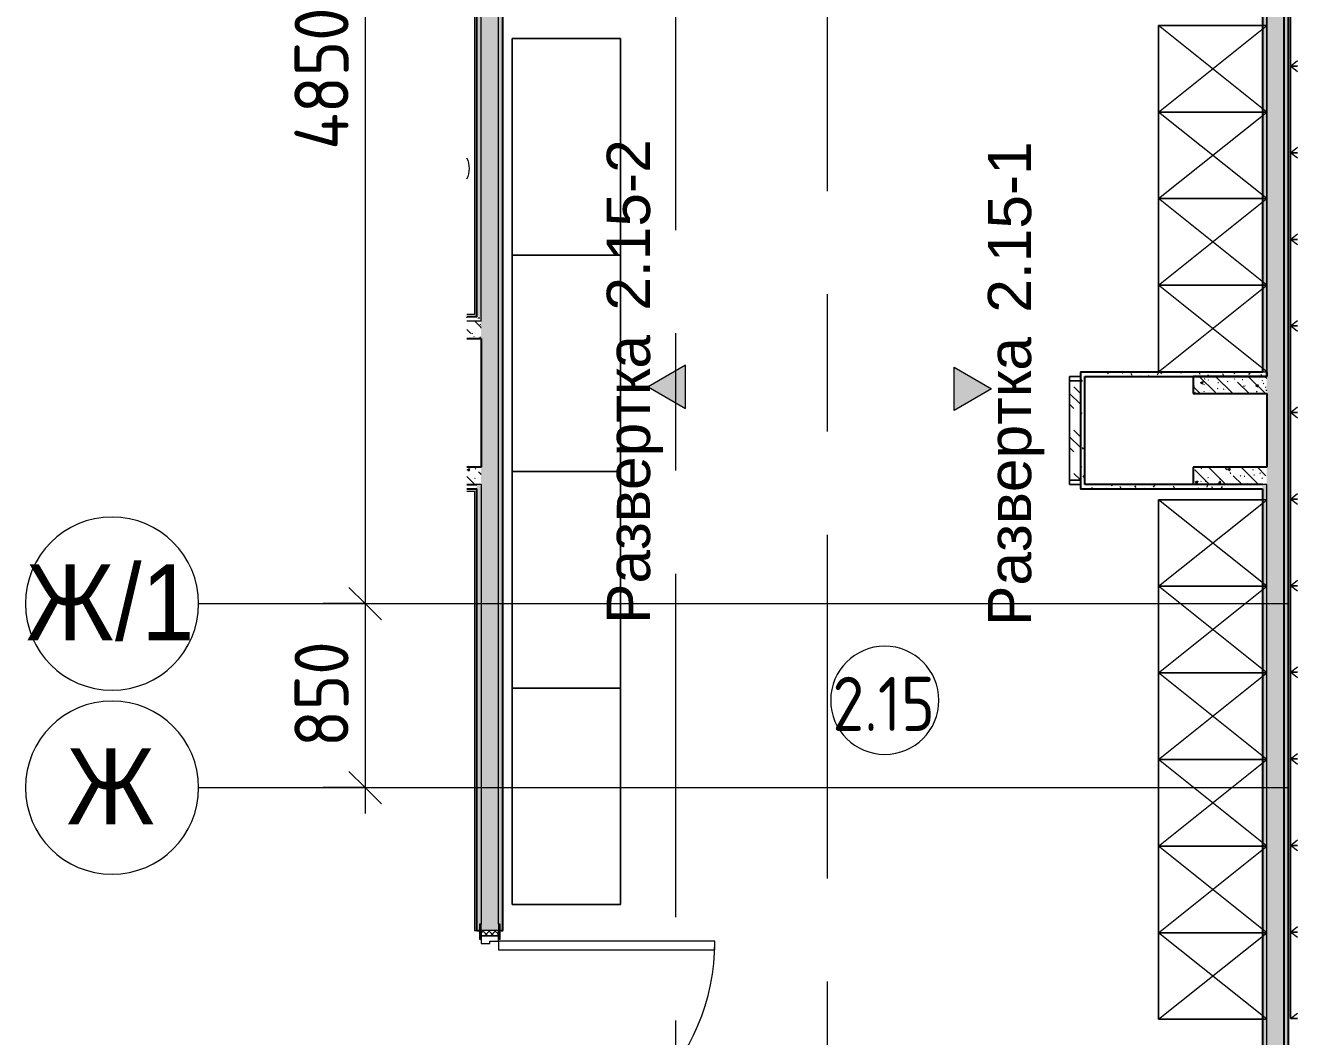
# Model space of a CAD drawing. Header units: millimetres. Extents: x 71854 to 109032, y -1987 to 27578.
# Drawn here: x 71854 to 77733, y 20150 to 24821 of the extents above; entities that cross this region are included whole.
import ezdxf

# ---------------------------------------------------------------- set-up
doc = ezdxf.new("R2010")
doc.units = ezdxf.units.MM
doc.linetypes.add('Осевая', pattern=[3175, 635, -476.25, 1587.5, -476.25])
for name, color, linetype, lineweight in [('A-ANNO-DIMS', 7, 'Continuous', 9), ('A-ANNO-DIMS-100', 7, 'Continuous', 9), ('A-AREA-IDEN', 7, 'Continuous', 9), ('A-DOOR', 7, 'Continuous', 9), ('A-DOOR-1', 7, 'Continuous', 13), ('A-DOOR-FRAM', 7, 'Continuous', 13), ('A-DOOR-FRAM-1', 7, 'Continuous', 9), ('A-WALL', 7, 'Continuous', 9), ('G-ANNO-SYMB', 7, 'Continuous', 9), ('I-FURN', 7, 'Continuous', 9), ('I-WALL', 7, 'Continuous', 9), ('P-SANR-FIXT', 7, 'Continuous', 9), ('Оси', 7, 'Continuous', 9), ('Оси-1', 7, 'Continuous', 20), ('Оси-2', 7, 'Осевая', 9)]:
    doc.layers.add(name, color=color, linetype=linetype, lineweight=lineweight)
for name, color, linetype, lineweight, true_color in [('A-WALL-1', 7, 'Continuous', 25, 0x3c3c3c), ('A-WALL-FNSH-2', 7, 'Continuous', 13, 0x3c3c3c), ('I-FURN-1', 7, 'Continuous', 9, 0xf0f0f0)]:
    doc.layers.add(name, color=color, linetype=linetype, lineweight=lineweight, true_color=true_color)
doc.styles.add('Arial', font='arial.ttf', dxfattribs={"width": 0.9, "height": 350})
doc.styles.add('Arial_1', font='arial.ttf', dxfattribs={"height": 200})
doc.styles.add('GOST Common', font='GOST_Common.ttf', dxfattribs={"width": 0.9, "height": 250})
doc.styles.add('ISOCPEUR', font='isocpeur.ttf', dxfattribs={"width": 0.9, "height": 250})
doc.dimstyles.new('ISO-2_5_0_9К_БОЛЬШОЙ', dxfattribs={"dimscale": 304.8, "dimtxt": 248.995294, "dimasz": 0.492126, "dimexe": 0.393701, "dimexo": 0.984252, "dimgap": 0, "dimtad": 1, "dimdec": 0, "dimrnd": 10, "dimzin": 0, "dimdsep": 46, "dimtxsty": 'ISOCPEUR', "dimblk1": 'OBLIQUE', "dimblk2": 'OBLIQUE', "dimsah": 1, "dimcen": 0.09, "dimdle": 0.393701, "dimazin": 0, "dimtfac": 1, "dimtdec": 4, "dimtix": 1, "dimtmove": 0, "dimatfit": 3, "dimfxl": 1, "dimtvp": 1, "dimtolj": 1, "dimtzin": 0, "dimarcsym": 2})
pattern_1 = [(135, (0, 0), (-75.43415, -75.43415), [106.68, -17.78, 3.556, -17.78]), (135, (0, 75.39), (-75.43415, -75.43415), []), (50, (0, 0), (127.52922, -11.15758), [13.335, -146.685]), (355, (0, 0), (-24.66966, 133.74002), [10.668, -117.348]), (100.451, (10.63, -0.93), (102.85973, 122.58178), [11.333, -124.663]), (46.184, (0, 35.56), (189.75516, -29.43036), [20.002, -220.027]), (96.636, (15.81, 33.1), (166.1822, 173.1996), [17, -186.995]), (351.184, (0, 35.56), (166.18393, 173.19757), [16.002, -176.022]), (21, (17.78, 26.67), (106.13027, -71.58603), [13.335, -146.685]), (326, (17.78, 26.67), (43.26188, 128.93175), [10.668, -117.348]), (71.451, (26.62, 20.7), (149.39198, 57.34505), [11.333, -124.663]), (37.5, (0, 0), (2.162228, 59.188357), [3.353, -112.573, 3.353, -115.773, -117.792]), (37.5, (0, 0), (2.162228, 59.188357), [-235.052, 3.353, -114.44]), (7.5, (0, 0), (46.773857, 70.12615), [3.353, -64.567, 3.353, -109.906, -44.894]), (7.5, (0, 0), (46.773857, 70.12615), [-181.178, 3.353, -41.542]), (327.5, (-39.65, 0), (94.91367, -4.010093), [3.353, -41.097, 3.353, -135.331, -184.023]), (327.5, (-39.65, 0), (94.91367, -4.010093), [-183.134, 3.353, -180.67]), (317.5, (-57.43, 0), (103.69057, 17.79882), [3.353, -54.432, 3.353, -88.748, -130.683]), (317.5, (-57.43, 0), (103.69057, 17.79882), [-149.885, 3.353, -127.33])]
pattern_2 = [(0, (0, 0), (121.92, 30.48), [10.058, -81.382, 10.058, -81.382, -487.68]), (0, (0, 0), (121.92, 30.48), [-182.88, 10.058, -172.822, 10.058, -81.382, -213.36]), (0, (0, 0), (121.92, 30.48), [-457.2, 10.058, -50.902, 10.058, -142.342]), (120, (45.72, 15.24), (-87.356454, 90.345817), [10.058, -81.382, 10.058, -81.382, -487.68]), (120, (45.72, 15.24), (-87.356454, 90.345817), [-182.88, 10.058, -172.822, 10.058, -81.382, -213.36]), (120, (45.72, 15.24), (-87.356454, 90.345817), [-457.2, 10.058, -50.902, 10.058, -142.342]), (240, (60.96, 76.2), (-34.563546, -120.825817), [10.058, -81.382, 10.058, -81.382, -487.68]), (240, (60.96, 76.2), (-34.563546, -120.825817), [-182.88, 10.058, -172.822, 10.058, -81.382, -213.36]), (240, (60.96, 76.2), (-34.563546, -120.825817), [-457.2, 10.058, -50.902, 10.058, -142.342])]

# ---------------------------------------------------------------- blocks, each defined once
blk = doc.blocks.new('110_Дверь_СКБ_1Ст_Внутренняя1 - Д-4 1100x2100h_су мгн-32391219-План разверток пом_ 2_15_ Этаж 2')
at = {"layer": 'A-DOOR'}
h = blk.add_hatch(dxfattribs=at)
h.set_pattern_fill('FP_5', color=256, style=0, pattern_type=2)
h.set_pattern_definition([(135, (1751.41, 104.685), (-14.14214, -14.14214), []), (225, (1751.41, 104.685), (14.14214, -14.14214), [])])
h.paths.add_polyline_path([(562.5, 40), (537.5, 40), (537.5, -40), (562.5, -40)])
at = {"layer": 'A-DOOR-FRAM-1'}
h = blk.add_hatch(dxfattribs=at)
h.set_pattern_fill('FP_6', color=256, style=0, pattern_type=2)
h.set_pattern_definition([(45, (-371.384, 104.685), (-14.1421, 14.1421), []), (135, (-371.384, 104.685), (-14.1421, -14.1421), [])])
h.paths.add_polyline_path([(-512.5, 40), (-537.5, 40), (-537.5, -40), (-512.5, -40)])
at = {"layer": 'A-DOOR'}
blk.add_arc((-487.5, 40), 1000, 360, 90, dxfattribs=at)
at = {"layer": 'A-DOOR-1'}
for p, q in [((-487.5, 1040), (-487.5, 40)), ((-447.5, 1040), (-487.5, 1040)), ((-447.5, 40), (-447.5, 1040)), ((-487.5, 40), (-447.5, 40))]:
    blk.add_line(p, q, dxfattribs=at)
at = {"layer": 'A-DOOR-FRAM'}
for p, q in [((-497.5, 48), (-567.5, 48)), ((-567.5, 48), (-567.5, 40)), ((-567.5, 40), (-497.5, 40)), ((-512.5, 40), (-537.5, 40)), ((-537.5, 40), (-537.5, -40)), ((-487.5, 40), (-512.5, 40)), ((-512.5, 40), (-512.5, -40)), ((-512.5, -40), (-512.5, 40)), ((-497.5, 40), (-512.5, 40)), ((-512.5, 40), (-512.5, 39)), ((-512.5, 39), (-497.5, 39)), ((-497.5, 40), (-497.5, 48)), ((-497.5, 39), (-497.5, 40)), ((-487.5, 0), (-487.5, 40)), ((-477.5, 0), (-487.5, 0)), ((-477.5, -40), (-477.5, 0)), ((512.5, 0), (502.5, 0)), ((502.5, 0), (502.5, -40)), ((512.5, 40), (512.5, 0)), ((537.5, 40), (512.5, 40)), ((592.5, 48), (522.5, 48)), ((522.5, 48), (522.5, 40)), ((537.5, 40), (522.5, 40)), ((522.5, 40), (522.5, 39)), ((522.5, 40), (592.5, 40)), ((522.5, 39), (537.5, 39)), ((537.5, -40), (537.5, 40)), ((562.5, 40), (537.5, 40)), ((537.5, 40), (537.5, -40)), ((537.5, 39), (537.5, 40)), ((562.5, -40), (562.5, 40)), ((592.5, 40), (592.5, 48)), ((-497.5, -40), (-567.5, -40)), ((-567.5, -40), (-567.5, -48)), ((-567.5, -48), (-497.5, -48)), ((-537.5, -40), (-512.5, -40)), ((-497.5, -39), (-512.5, -39)), ((-512.5, -39), (-512.5, -40)), ((-512.5, -40), (-477.5, -40)), ((-512.5, -40), (-497.5, -40)), ((-497.5, -40), (-497.5, -39)), ((-497.5, -48), (-497.5, -40)), ((502.5, -40), (537.5, -40)), ((537.5, -39), (522.5, -39)), ((522.5, -39), (522.5, -40)), ((522.5, -40), (537.5, -40)), ((592.5, -40), (522.5, -40)), ((522.5, -40), (522.5, -48)), ((522.5, -48), (592.5, -48)), ((537.5, -40), (537.5, -39)), ((537.5, -40), (562.5, -40)), ((592.5, -48), (592.5, -40))]:
    blk.add_line(p, q, dxfattribs=at)
blk = doc.blocks.new('Зеркало обычное - 1_30-29573463-План разверток пом_ 2_15_ Этаж 2')
at = {"layer": 'I-FURN'}
h = blk.add_hatch(dxfattribs=at)
h.set_pattern_fill('FP_8', color=256, style=0, pattern_type=2)
h.set_pattern_definition([(45, (50, 50), (-200, 0), [141.42, -141.42]), (45, (100, 50), (-200, 0), [70.71, -212.13]), (45, (50, 100), (-200, 0), [70.71, -212.13])])
h.paths.add_polyline_path([(230, 60), (-230, 60), (-230, 10), (230, 10)])
at = {"layer": 'I-FURN-1'}
for p, q in [((250, 60), (-250, 60)), ((-250, 60), (-250, 10)), ((-250, 10), (-250, 60)), ((-250, 60), (-230, 60)), ((230, 60), (-230, 60)), ((-230, 60), (-230, 10)), ((-230, 10), (-230, 60)), ((-230, 60), (230, 60)), ((-230, 60), (230, 60)), ((230, 60), (-230, 60)), ((-230, 60), (230, 60)), ((-230, 10), (-230, 60)), ((-230, 10), (-230, 60)), ((230, 10), (230, 60)), ((230, 60), (230, 10)), ((230, 60), (250, 60)), ((230, 60), (230, 10)), ((230, 10), (230, 60)), ((250, 10), (250, 60)), ((250, 60), (250, 10)), ((-250, 10), (250, 10)), ((-230, 10), (-250, 10)), ((-230, 10), (230, 10)), ((230, 10), (-230, 10)), ((230, 10), (-230, 10)), ((-230, 10), (230, 10)), ((230, 10), (-230, 10)), ((250, 10), (230, 10))]:
    blk.add_line(p, q, dxfattribs=at)
blk = doc.blocks.new('Шкаф параметрический - 1_54-26340428-План разверток пом_ 2_15_ Этаж 2')
at = {"layer": 'I-FURN-1'}
for p, q in [((0, 0), (25.5, -31.9)), ((400, 0), (0, 0)), ((0, 0), (0, -31.9)), ((0, -31.9), (0, 0)), ((0, 0), (400, 0)), ((374.5, -31.9), (400, 0)), ((400, -31.9), (400, 0)), ((400, 0), (400, -31.9))]:
    blk.add_line(p, q, dxfattribs=at)
blk = doc.blocks.new('Шкаф параметрический - 1_54-26340625-План разверток пом_ 2_15_ Этаж 2')
at = {"layer": 'I-FURN-1'}
for p, q in [((0, 0), (400, 500)), ((0, 500), (400, 0)), ((400, 500), (0, 500)), ((0, 500), (0, 0)), ((0, 20), (0, 500)), ((0, 500), (400, 500)), ((400, 0), (400, 500)), ((400, 500), (400, 20)), ((0, 0), (400, 0))]:
    blk.add_line(p, q, dxfattribs=at)
blk = doc.blocks.new('Шкаф параметрический - 1_54-V1-План разверток пом_ 2_15_ Этаж 2')
at = {"layer": 'I-FURN-1'}
for p, q in [((0, 0), (400, 500)), ((0, 500), (400, 0)), ((400, 500), (0, 500)), ((0, 500), (0, 0)), ((0, 20), (0, 500)), ((0, 500), (400, 500)), ((400, 0), (400, 500)), ((400, 500), (400, 20)), ((0, 0), (400, 0))]:
    blk.add_line(p, q, dxfattribs=at)
blk = doc.blocks.new('мусорная корзина - Round_ Metal-30590745-План разверток пом_ 2_15_ Этаж 2')
at = {"layer": 'P-SANR-FIXT'}
blk.add_arc((0, 0), 105, 242.69866, 297.30134, dxfattribs=at)
blk = doc.blocks.new('Ось сетки - D8-29747960-План разверток пом_ 2_15_ Этаж 2')
at = {"layer": 'Оси-1'}
for start, end in [(360, 180), (180, 360)]:
    blk.add_arc((0, 0), 4, start, end, dxfattribs=at)
blk = doc.blocks.new('Марка_Помещения - Номер-25198446-План разверток пом_ 2_15_ Этаж 2')
at = {"layer": 'A-AREA-IDEN'}
for start, end in [(360, 180), (180, 360)]:
    blk.add_arc((0, 0), 2.5, start, end, dxfattribs=at)
blk = doc.blocks.new('Фасад - Марка фасада_Указатель-25386507-План разверток пом_ 2_15_ Этаж 2')
at = {"layer": 'G-ANNO-SYMB'}
blk.add_hatch(color=256, dxfattribs=at).paths.add_polyline_path([(-1, 0), (0, 1.732), (1, 0), (0, 0)])
for p, q in [((0, 1.732), (-1, 0)), ((1, 0), (0, 1.732)), ((-1, 0), (0, 0)), ((0, 0), (1, 0))]:
    blk.add_line(p, q, dxfattribs=at)
blk = doc.blocks.new('DIMBLOCK1-План разверток пом_ 2_15_ Этаж 2')
at = {"layer": 'A-ANNO-DIMS-100'}
for p, q in [((73424.1, 27120), (73424.1, 22150)), ((73230.1, 27000), (73544.1, 27000)), ((73424.1, 27000), (73230.1, 27000)), ((73230.1, 22150), (73544.1, 22150)), ((73424.1, 22150), (73230.1, 22150))]:
    blk.add_line(p, q, dxfattribs=at)
at = {"layer": 'A-ANNO-DIMS-100', "lineweight": 20}
for p, q in [((73424.1, 27000), (73349.1, 27075)), ((73424.1, 27000), (73499.1, 26925)), ((73424.1, 22150), (73349.1, 22225)), ((73424.1, 22150), (73499.1, 22075))]:
    blk.add_line(p, q, dxfattribs=at)
at = {"layer": 'A-ANNO-DIMS-100', "color": 0, "insert": (73097.5, 24247), "char_height": 250, "width": 787.208, "attachment_point": 1, "rotation": 90, "line_spacing_factor": 1.149209, "style": 'ISOCPEUR'}
blk.add_mtext('4850', dxfattribs=at)
blk = doc.blocks.new('_Oblique')
at = {"color": 0, "linetype": 'ByBlock', "lineweight": -2}
blk.add_line((-0.5, -0.5), (0.5, 0.5), dxfattribs=at)
blk = doc.blocks.new('DIMBLOCK2-План разверток пом_ 2_15_ Этаж 2')
at = {"layer": 'A-ANNO-DIMS-100', "lineweight": 20}
for p, q in [((73424.1, 22150), (73349.1, 22225)), ((73424.1, 22150), (73499.1, 22075)), ((73424.1, 21300), (73349.1, 21375)), ((73424.1, 21300), (73499.1, 21225))]:
    blk.add_line(p, q, dxfattribs=at)
at = {"layer": 'A-ANNO-DIMS-100'}
for p, q in [((73230.1, 22150), (73544.1, 22150)), ((73424.1, 22150), (73230.1, 22150)), ((73424.1, 22150), (73424.1, 21180)), ((73230.1, 21300), (73544.1, 21300)), ((73424.1, 21300), (73230.1, 21300))]:
    blk.add_line(p, q, dxfattribs=at)
at = {"layer": 'A-ANNO-DIMS-100', "color": 0, "insert": (73097.5, 21488), "char_height": 250, "width": 568.858, "attachment_point": 1, "rotation": 90, "line_spacing_factor": 1.149209, "style": 'ISOCPEUR'}
blk.add_mtext('850', dxfattribs=at)

msp = doc.modelspace()

# ---------------------------------------------------------------- hatches: boundary and pattern name
at = {"layer": 'I-WALL'}
h = msp.add_hatch(dxfattribs=at)
h.set_pattern_fill('FP_9', color=256, style=0, pattern_type=2)
h.set_pattern_definition(pattern_2)
h.paths.add_polyline_path([(74040, 18800), (74060, 18800), (74060, 19540), (74048, 19540), (74048, 19510), (74040, 19510)])
h.paths.add_polyline_path([(74048, 20640), (74060, 20640), (74060, 25200), (74048, 25200), (74048, 25170), (74040, 25170), (74040.1, 20670), (74048, 20670)])
h.paths.add_polyline_path([(74060, 26300), (74060, 26880), (74040, 26880), (74040, 26330), (74048, 26330), (74048, 26300)])
h = msp.add_hatch(dxfattribs=at)
h.set_pattern_fill('FP_2', color=256, style=0, pattern_type=2)
h.set_pattern_definition(pattern_1)
h.paths.add_polyline_path([(77590, 18800), (77670, 18800), (77670, 26900), (77590, 26900), (77590, 18820)])
h = msp.add_hatch(dxfattribs=at)
h.set_pattern_fill('FP_9', color=256, style=0, pattern_type=2)
h.set_pattern_definition(pattern_2)
h.paths.add_polyline_path([(77670, 18800), (77690, 18800), (77690, 26900), (77670, 26900), (77670, 19651.2)])
h = msp.add_hatch(dxfattribs=at)
h.set_pattern_fill('FP_9', color=256, style=0, pattern_type=2)
h.set_pattern_definition(pattern_2)
h.paths.add_polyline_path([(73960, 23475), (73959.6, 25170), (73952, 25170), (73952, 25200), (73940, 25200), (73940, 23475)])
h.paths.add_polyline_path([(73940, 26300), (73952, 26300), (73952, 26330), (73960, 26330), (73960, 26580), (73940, 26580), (73940, 26308)])
h = msp.add_hatch(dxfattribs=at)
h.set_pattern_fill('FP_2', color=256, style=0, pattern_type=2)
h.set_pattern_definition(pattern_1)
h.paths.add_polyline_path([(74040, 18800), (74040, 19540), (73960, 19540), (73960, 18800)])
h.paths.add_polyline_path([(73960, 20640), (74040, 20640), (74040, 25200), (73960, 25200), (73960, 20670)])
h.paths.add_polyline_path([(74040, 26300), (74040, 26587.5), (73960, 26587.5), (73960, 26300)])
h = msp.add_hatch(dxfattribs=at)
h.set_pattern_fill('FP_9', color=256, style=0, pattern_type=2)
h.set_pattern_definition(pattern_2)
h.paths.add_polyline_path([(77590, 23220), (77590, 26530), (77570, 26529), (77570, 23220)])
h = msp.add_hatch(dxfattribs=at)
h.set_pattern_fill('FP_9', color=256, style=0, pattern_type=2)
h.set_pattern_definition(pattern_2)
h.paths.add_polyline_path([(73893.2, 23455), (73960, 23455), (73960, 23475), (73893.2, 23474.7)])
h = msp.add_hatch(dxfattribs=at)
h.set_pattern_fill('FP_2', color=256, style=0, pattern_type=2)
h.set_pattern_definition(pattern_1)
h.paths.add_polyline_path([(73960, 23375), (73960, 23455), (73893.2, 23455), (73893.2, 23375)])
h = msp.add_hatch(dxfattribs=at)
h.set_pattern_fill('FP_9', color=256, style=0, pattern_type=2)
h.set_pattern_definition(pattern_2)
h.paths.add_polyline_path([(76730, 22700), (76750, 22700), (76750, 23220), (76730, 23220), (76730, 22979.6)])
h = msp.add_hatch(dxfattribs=at)
h.set_pattern_fill('FP_9', color=256, style=0, pattern_type=2)
h.set_pattern_definition(pattern_2)
h.paths.add_polyline_path([(77590, 23200), (77590, 23220), (76750, 23220), (76750, 23200)])
h = msp.add_hatch(dxfattribs=at)
h.set_pattern_fill('FP_2', color=256, style=0, pattern_type=2)
h.set_pattern_definition(pattern_1)
h.paths.add_polyline_path([(77590, 23120), (77590, 23200), (77250, 23200), (77250, 23120)])
h = msp.add_hatch(dxfattribs=at)
h.set_pattern_fill('FP_2', color=256, style=0, pattern_type=2)
h.set_pattern_definition(pattern_1)
h.paths.add_polyline_path([(73940, 22700), (73960, 22700), (73960, 22780), (73893.2, 22780), (73893.2, 22700)])
h = msp.add_hatch(dxfattribs=at)
h.set_pattern_fill('FP_2', color=256, style=0, pattern_type=2)
h.set_pattern_definition(pattern_1)
h.paths.add_polyline_path([(77570, 22700), (77590, 22700), (77590, 22780), (77250, 22780), (77250, 22700)])
h = msp.add_hatch(dxfattribs=at)
h.set_pattern_fill('FP_9', color=256, style=0, pattern_type=2)
h.set_pattern_definition(pattern_2)
h.paths.add_polyline_path([(73940, 22680), (73940, 22700), (73893.2, 22699.7), (73893.2, 22680)])
h = msp.add_hatch(dxfattribs=at)
h.set_pattern_fill('FP_9', color=256, style=0, pattern_type=2)
h.set_pattern_definition(pattern_2)
h.paths.add_polyline_path([(73940, 19120), (73960, 19120), (73960, 19510), (73952, 19510), (73952, 19540), (73940, 19540), (73940, 19131)])
h.paths.add_polyline_path([(73952, 20640), (73952, 20670), (73960, 20670), (73960, 22700), (73940, 22700), (73940, 20640)])
h = msp.add_hatch(dxfattribs=at)
h.set_pattern_fill('FP_9', color=256, style=0, pattern_type=2)
h.set_pattern_definition(pattern_2)
h.paths.add_polyline_path([(77569, 22680), (77570, 22680), (77570, 22700), (76730, 22700), (76730, 22680)])
h = msp.add_hatch(dxfattribs=at)
h.set_pattern_fill('FP_9', color=256, style=0, pattern_type=2)
h.set_pattern_definition(pattern_2)
h.paths.add_polyline_path([(77570, 18820), (77590, 18820), (77590, 22700), (77570, 22700), (77570, 18821)])

# ---------------------------------------------------------------- linework, layer by layer
at = {"layer": 'A-WALL'}
for p, q in [((77590, 26550), (77590, 23221)), ((77590, 23221), (77590, 26530)), ((73960, 23455), (73960, 25170)), ((74040, 20670), (74040, 25170)), ((73960, 23455), (73893.2, 23455)), ((73960, 22700), (73940, 22700)), ((73960, 22700), (73960, 20670)), ((77590, 22700), (77570, 22700)), ((77590, 18800), (77590, 22700))]:
    msp.add_line(p, q, dxfattribs=at)
at = {"layer": 'A-WALL-1'}
for p, q in [((77670, 26900), (77670, 18800)), ((77690, 26900), (77690, 18820)), ((77570, 26530), (77570, 23220)), ((73940, 23475), (73940, 25200)), ((74060, 20640), (74060, 25200)), ((73940, 23475), (73893.2, 23475)), ((73893.2, 23375), (73960, 23375)), ((73960, 23375), (73960, 22780)), ((76730, 23220), (76730, 22680)), ((77570, 23220), (76730, 23220)), ((77590, 23220), (77590, 23200)), ((77590, 23200), (77590, 23220)), ((76750, 22700), (76750, 23200)), ((76750, 23200), (77590, 23200)), ((77590, 23200), (77250, 23200)), ((77250, 23200), (77250, 23120)), ((77250, 23120), (77590, 23120)), ((77590, 23120), (77590, 22780)), ((73960, 22780), (73893.2, 22780)), ((77590, 22780), (77250, 22780)), ((77250, 22780), (77250, 22700)), ((73893.2, 22700), (73940, 22700)), ((77570, 22700), (76750, 22700)), ((73893.2, 22680), (73940, 22680)), ((73940, 20640), (73940, 22680)), ((76730, 22680), (77570, 22680)), ((77570, 22680), (77570, 18820)), ((73940, 20640), (73952, 20640)), ((74048, 20640), (74060, 20640))]:
    msp.add_line(p, q, dxfattribs=at)
at = {"layer": 'A-WALL-FNSH-2'}
for p, q in [((77691, 18821), (77691, 26879)), ((77569, 26529), (77569, 23221)), ((73929, 25200), (73929, 23486)), ((74061, 20640), (74061, 25200)), ((73929, 23486), (73893.2, 23486)), ((76729, 23221), (76729, 22679)), ((77569, 23221), (76729, 23221)), ((73893.2, 22669), (73929, 22669)), ((73929, 22669), (73929, 20640)), ((76729, 22679), (77569, 22679)), ((77569, 22679), (77569, 18821)), ((73929, 20640), (73940, 20640)), ((74060, 20640), (74061, 20640))]:
    msp.add_line(p, q, dxfattribs=at)
at = {"layer": 'I-FURN-1'}
for p, q in [((74603.3, 24760.1), (74103.3, 24760.1)), ((74103.3, 24760.1), (74103.3, 23760.1)), ((74103.3, 23760.1), (74103.3, 24760.1)), ((74103.3, 24760.1), (74603.3, 24760.1)), ((74603.3, 23760.1), (74603.3, 24760.1)), ((74603.3, 24760.1), (74603.3, 23760.1)), ((74103.3, 23760.1), (74603.3, 23760.1)), ((74603.3, 23760.1), (74103.3, 23760.1)), ((74603.3, 23760), (74103.3, 23760)), ((74103.3, 23760), (74103.3, 22760)), ((74103.3, 22760.1), (74103.3, 23760)), ((74103.3, 23760), (74603.3, 23760)), ((74603.3, 22760), (74603.3, 23760)), ((74603.3, 23760), (74603.3, 22760.1)), ((74603.3, 22760.1), (74103.3, 22760.1)), ((74103.3, 22760.1), (74103.3, 21760.1)), ((74103.3, 22760.1), (74603.3, 22760.1)), ((74103.3, 22760), (74603.3, 22760)), ((74603.3, 22760), (74103.3, 22760)), ((74103.3, 21760.1), (74103.3, 22760)), ((74603.3, 21760.1), (74603.3, 22760.1)), ((74603.3, 22760), (74603.3, 21760.1)), ((74103.3, 21760.1), (74603.3, 21760.1)), ((74603.3, 21760.1), (74103.3, 21760.1)), ((74603.3, 21760), (74103.3, 21760)), ((74103.3, 21760), (74103.3, 20760)), ((74103.3, 20760), (74103.3, 21760)), ((74103.3, 21760), (74603.3, 21760)), ((74603.3, 20760), (74603.3, 21760)), ((74603.3, 21760), (74603.3, 20760)), ((74103.3, 20760), (74603.3, 20760)), ((74603.3, 20760), (74103.3, 20760))]:
    msp.add_line(p, q, dxfattribs=at)
at = {"layer": 'Оси'}
for p, q in [((72654.2, 22150), (75154.2, 22150)), ((75190, 22150), (77690, 22150)), ((72654.2, 21300), (75154.2, 21300)), ((75190, 21300), (77690, 21300))]:
    msp.add_line(p, q, dxfattribs=at)
at = {"layer": 'Оси-2'}
for p, q in [((75560, 19769.7), (75560, 25078.1)), ((74860, 19589.7), (74860, 24898.1)), ((75154.2, 22150), (75190, 22150)), ((75154.2, 21300), (75190, 21300))]:
    msp.add_line(p, q, dxfattribs=at)

# ---------------------------------------------------------------- block references
at = {"layer": 'A-AREA-IDEN', "xscale": 99.99999999999993, "yscale": 99.99999999999993, "zscale": 99.99999999999993}
msp.add_blockref('Марка_Помещения - Номер-25198446-План разверток пом_ 2_15_ Этаж 2', (75825.3, 21703.5), dxfattribs=at)
at = {"layer": 'A-DOOR', "rotation": 269.9999999999999}
msp.add_blockref('110_Дверь_СКБ_1Ст_Внутренняя1 - Д-4 1100x2100h_су мгн-32391219-План разверток пом_ 2_15_ Этаж 2', (74000, 20102.5), dxfattribs=at)
at = {"layer": 'G-ANNO-SYMB', "xscale": 99.99999999999993, "yscale": 99.99999999999993, "zscale": 99.99999999999993, "rotation": 89.99999999999962}
msp.add_blockref('Фасад - Марка фасада_Указатель-25386507-План разверток пом_ 2_15_ Этаж 2', (74904.3, 23151.3), dxfattribs=at)
at = {"layer": 'G-ANNO-SYMB', "extrusion": (0, 0, -1), "xscale": 99.99999999999993, "yscale": 99.99999999999993, "zscale": 99.99999999999993, "rotation": 90.00000000000026}
msp.add_blockref('Фасад - Марка фасада_Указатель-25386507-План разверток пом_ 2_15_ Этаж 2', (-76145.9, 23141.8), dxfattribs=at)
at = {"layer": 'I-FURN-1'}
for name, p, rotation in [('Шкаф параметрический - 1_54-26340428-План разверток пом_ 2_15_ Этаж 2', (77700.8, 24632.9), 89.99999999999972), ('Шкаф параметрический - 1_54-26340625-План разверток пом_ 2_15_ Этаж 2', (77590, 24421), 90.00000000000031), ('Шкаф параметрический - 1_54-26340428-План разверток пом_ 2_15_ Этаж 2', (77700.8, 24232.9), 89.99999999999972), ('Шкаф параметрический - 1_54-26340625-План разверток пом_ 2_15_ Этаж 2', (77590, 24021), 90.00000000000031), ('Шкаф параметрический - 1_54-26340428-План разверток пом_ 2_15_ Этаж 2', (77700.8, 23832.9), 89.99999999999972), ('Шкаф параметрический - 1_54-26340625-План разверток пом_ 2_15_ Этаж 2', (77590, 23621), 90.00000000000031), ('Шкаф параметрический - 1_54-26340428-План разверток пом_ 2_15_ Этаж 2', (77700.8, 23432.9), 89.99999999999972), ('Шкаф параметрический - 1_54-26340625-План разверток пом_ 2_15_ Этаж 2', (77590, 23221), 90.00000000000031), ('Шкаф параметрический - 1_54-26340428-План разверток пом_ 2_15_ Этаж 2', (77700.8, 23032.9), 89.99999999999972), ('Зеркало обычное - 1_30-29573463-План разверток пом_ 2_15_ Этаж 2', (76669, 22950), 269.9999999999998), ('Шкаф параметрический - 1_54-26340428-План разверток пом_ 2_15_ Этаж 2', (77700.8, 22632.9), 89.99999999999972), ('Шкаф параметрический - 1_54-26340428-План разверток пом_ 2_15_ Этаж 2', (77700.8, 22232.9), 89.99999999999972), ('Шкаф параметрический - 1_54-V1-План разверток пом_ 2_15_ Этаж 2', (77590, 22230), 90.00000000000031), ('Шкаф параметрический - 1_54-V1-План разверток пом_ 2_15_ Этаж 2', (77590, 21830), 90.00000000000031), ('Шкаф параметрический - 1_54-26340428-План разверток пом_ 2_15_ Этаж 2', (77700.8, 21832.9), 89.99999999999972), ('Шкаф параметрический - 1_54-V1-План разверток пом_ 2_15_ Этаж 2', (77590, 21430), 90.00000000000031), ('Шкаф параметрический - 1_54-26340428-План разверток пом_ 2_15_ Этаж 2', (77700.8, 21432.9), 89.99999999999972), ('Шкаф параметрический - 1_54-V1-План разверток пом_ 2_15_ Этаж 2', (77590, 21030), 90.00000000000031), ('Шкаф параметрический - 1_54-26340428-План разверток пом_ 2_15_ Этаж 2', (77700.8, 21032.9), 89.99999999999972), ('Шкаф параметрический - 1_54-V1-План разверток пом_ 2_15_ Этаж 2', (77590, 20630), 90.00000000000031), ('Шкаф параметрический - 1_54-26340428-План разверток пом_ 2_15_ Этаж 2', (77700.8, 20632.9), 89.99999999999972), ('Шкаф параметрический - 1_54-V1-План разверток пом_ 2_15_ Этаж 2', (77590, 20230), 90.00000000000031), ('Шкаф параметрический - 1_54-26340428-План разверток пом_ 2_15_ Этаж 2', (77700.8, 20232.9), 89.99999999999972)]:
    msp.add_blockref(name, p, dxfattribs=dict(at, rotation=rotation))
at = {"layer": 'P-SANR-FIXT', "rotation": 90.00000000000087}
msp.add_blockref('мусорная корзина - Round_ Metal-30590745-План разверток пом_ 2_15_ Этаж 2', (73801, 24160), dxfattribs=at)
at = {"layer": 'Оси-1', "xscale": 99.99999999999993, "yscale": 99.99999999999993, "zscale": 99.99999999999993, "rotation": 269.9999999999994}
for p in [(72254.2, 22150), (72254.2, 21300)]:
    msp.add_blockref('Ось сетки - D8-29747960-План разверток пом_ 2_15_ Этаж 2', p, dxfattribs=at)

# ---------------------------------------------------------------- texts
at = {"layer": 'A-AREA-IDEN', "insert": (75583.4, 21812), "char_height": 250, "width": 606.076, "attachment_point": 1, "style": 'GOST Common'}
msp.add_mtext('2.15', dxfattribs=at)
at = {"layer": 'G-ANNO-SYMB', "char_height": 200, "attachment_point": 1, "rotation": 90, "style": 'Arial_1'}
for s, insert, width in [(' 2.15-2', (74540.5, 23425.7), 1074.261), (' 2.15-1', (76301.6, 23416.3), 1074.261), ('Развертка', (74540.5, 22056.5), 1659.493), ('Развертка', (76301.6, 22047), 1659.493)]:
    msp.add_mtext(s, dxfattribs=dict(at, insert=insert, width=width))
at = {"layer": 'Оси', "char_height": 350, "attachment_point": 1, "style": 'Arial'}
for s, insert, width in [('/1', (72268.3, 22331), 454.557), ('\\fArial|b0|i0|c204|p34|;\\W.9;Ж', (71857.5, 22331), 497.848), ('\\fArial|b0|i0|c204|p34|;\\W.9;Ж', (72045.2, 21481), 497.848)]:
    msp.add_mtext(s, dxfattribs=dict(at, insert=insert, width=width))

# ---------------------------------------------------------------- dimensions: what is measured, and where the dimension line sits
at = {"layer": 'A-ANNO-DIMS'}
for base, p1, p2, override, picture, middle in [((73424.1, 22150), (73530.1, 27000), (73530.1, 22150), {"dimpost": '<>', "dimfxl": 4849.999753}, 'DIMBLOCK1-План разверток пом_ 2_15_ Этаж 2', (73299.1, 24575)), ((73424.1, 21300), (73530.1, 22150), (73530.1, 21300), {"dimpost": '<>', "dimfxl": 850}, 'DIMBLOCK2-План разверток пом_ 2_15_ Этаж 2', (73299.1, 21725))]:
    dim = msp.add_linear_dim(base=base, p1=p1, p2=p2, angle=90, dimstyle='ISO-2_5_0_9К_БОЛЬШОЙ', override=override, dxfattribs=at)
    dim.commit()
    dim.dimension.update_dxf_attribs({"geometry": picture, "text_midpoint": middle})

doc.saveas('drawing.dxf')
